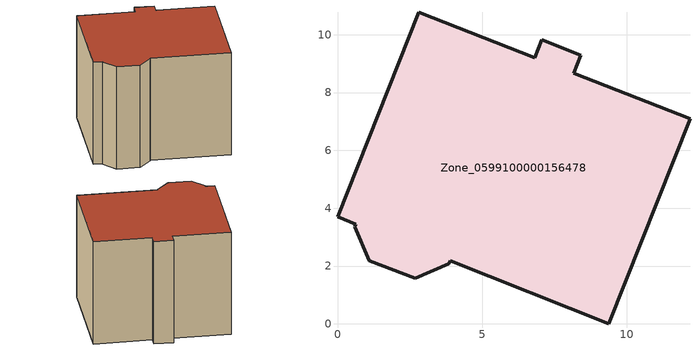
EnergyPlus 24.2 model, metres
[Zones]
Zone_0599100000156478
 floor ground (C_G): 3.91,2.18 3.84,2.09 2.68,1.57 1.11,2.18 0.6,3.35 0.64,3.45 0,3.71 2.82,10.78 6.82,9.21 7.07,9.83 8.42,9.29 8.18,8.67 12.2,7.09 9.39,0 z0
 wall outside (C_F): 12.2,7.09 8.18,8.67 8.42,9.29 7.07,9.83 6.82,9.21 2.82,10.78 0,3.71 0.64,3.45 0.6,3.35 1.11,2.18 2.68,1.57 3.84,2.09 3.91,2.18 9.39,0 12.2,7.09 z0:8.25
 roof outside (C_R): 3.91,2.18 9.39,0 12.2,7.09 8.18,8.67 8.42,9.29 7.07,9.83 6.82,9.21 2.82,10.78 0,3.71 0.64,3.45 0.6,3.35 1.11,2.18 2.68,1.57 3.84,2.09 z8.25
[BUILDING]
Pand.0599100000156478: North Axis=0; Terrain=City; Loads Convergence Tolerance Value=0.04; Temperature Convergence Tolerance Value=0.4; Solar Distribution=FullExterior; Maximum Number of Warmup Days=25; Minimum Number of Warmup Days=1
[Site:Location]
Rotterdam.The.Hague.AP_ZH_NLD Design_Conditions: Latitude=51.96; Longitude=4.45; Time Zone=1; Elevation=-4.5
[SITE:GROUNDTEMPERATURE:BUILDINGSURFACE]
18, 18, 18, 18, 18, 18, 18, 18, 18, 18, 18, 18
[MATERIAL] Thermal Absorptance=0.9; Solar Absorptance=0.7; Visible Absorptance=0.7
Name | Roughness | Thickness | Conductivity | Density | Specific Heat
G.D.1965 | MediumSmooth | 0.15 | 1 | 540 | 1210
F.D.1965 | Rough | 0.3 | 0.857143 | 1920 | 840
R.D.1965 | MediumRough | 0.2 | 0.08 | 1500 | 1000
[CONSTRUCTION]
C_G: G.D.1965
C_F: F.D.1965
C_R: R.D.1965
[ZONE]
Zone_0599100000156478: Type=1; Multiplier=1; Ceiling Height=Autocalculate; Volume=Autocalculate; Floor Area=autocalculate; Part of Total Floor Area=Yes
[ZONEINFILTRATION:DESIGNFLOWRATE]
Infil_Zone_0599100000156478: Zone or ZoneList or Space or SpaceList=Zone_0599100000156478; Schedule=AlwaysOn; Design Flow Rate Calculation Method=Flow/Area; Flow Rate per Floor Area=0.0042; Constant Term Coefficient=1; Temperature Term Coefficient=0; Velocity Term Coefficient=0; Velocity Squared Term Coefficient=0
[HVACTEMPLATE:ZONE:IDEALLOADSAIRSYSTEM]
Zone_0599100000156478: Maximum Heating Supply Air Temperature=50; Minimum Cooling Supply Air Temperature=13; Maximum Heating Supply Air Humidity Ratio=0.0156; Minimum Cooling Supply Air Humidity Ratio=0.0077; Heating Limit=NoLimit; Cooling Limit=NoLimit; Dehumidification Control Type=ConstantSensibleHeatRatio; Cooling Sensible Heat Ratio=0.7; Dehumidification Setpoint=60; Humidification Control Type=None; Humidification Setpoint=30; Outdoor Air Method=None; Outdoor Air Flow Rate per Person=0.00944; Outdoor Air Flow Rate per Zone Floor Area=0; Outdoor Air Flow Rate per Zone=0; Demand Controlled Ventilation Type=None; Outdoor Air Economizer Type=NoEconomizer; Heat Recovery Type=None; Sensible Heat Recovery Effectiveness=0.7; Latent Heat Recovery Effectiveness=0.65
[ZONECONTROL:THERMOSTAT]
ThermostatControl_Zone_0599100000156478: Zone or ZoneList=Zone_0599100000156478; Control Type Schedule=DualSetpointControlType; Control 1=Thermostat_Zone_0599100000156478; Temperature Difference Between Cutout And Setpoint=0
[THERMOSTATSETPOINT:DUALSETPOINT]
Thermostat_Zone_0599100000156478: Heating Setpoint Temperature Schedule=HeatingSetpoint_Zone_0599100000156478; Cooling Setpoint Temperature Schedule=CoolingSetpoint_Zone_0599100000156478
[SCHEDULE:COMPACT]
HeatingSetpoint_Zone_0599100000156478: Through: 12/31, For: AllDays, Until: 24:00, 21
CoolingSetpoint_Zone_0599100000156478: Through: 12/31, For: AllDays, Until: 24:00, 24
DualSetpointControlType: Through: 12/31, For: AllDays, Until: 24:00, 4
AlwaysOn: Through: 12/31, For: AllDays, Until: 24:00, 1
